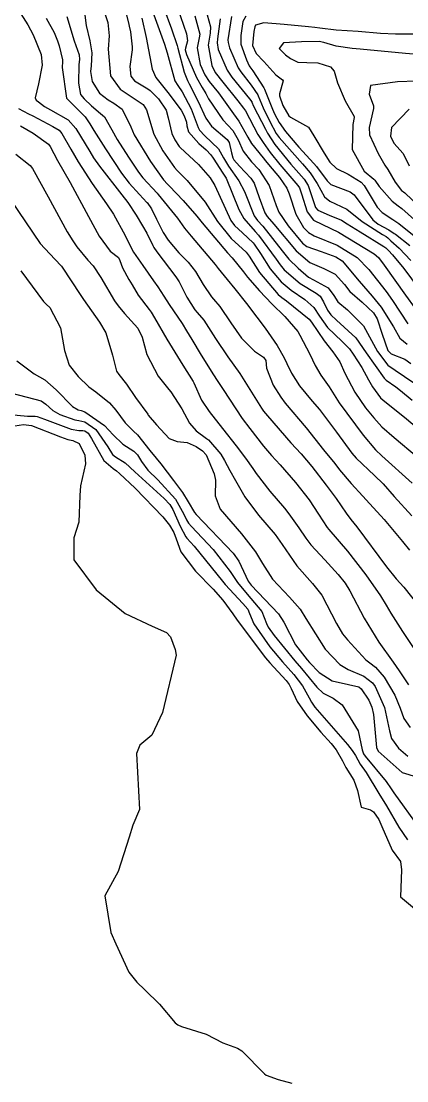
# Model space of a CAD drawing. Header units: feet. Extents: x 1313709 to 1317500, y 405869 to 411659.
# Drawn here: x 1315758 to 1315858.5, y 407550.1 to 407826.3 of the extents above; entities that cross this region are included whole.
import ezdxf

# ---------------------------------------------------------------- set-up
doc = ezdxf.new("R2010")
doc.units = ezdxf.units.FT
doc.layers.add('C-TOPO-MAJR', color=32, linetype='CONTINUOUS')

msp = doc.modelspace()

# ---------------------------------------------------------------- linework, layer by layer
at = {"layer": 'C-TOPO-MAJR'}
for points in [[(1315777.69, 407834.62), (1315780.54, 407825.97), (1315780.88, 407822.45), (1315780.61, 407818.98), (1315781.24, 407812.1), (1315783.75, 407808.61), (1315787.42, 407806.18), (1315789.76, 407804.59), (1315790.66, 407803.16), (1315792.57, 407796.86), (1315794.86, 407792.54), (1315797.93, 407788.14), (1315798.6, 407787.39), (1315800.13, 407785.92), (1315801.23, 407784.79), (1315805.89, 407779.14), (1315809.15, 407774.06), (1315812.67, 407769.64), (1315816.62, 407766.08), (1315817.42, 407765.06), (1315820.09, 407760.78), (1315824.96, 407755.1), (1315825.89, 407754.31), (1315827.1, 407753.44), (1315833.02, 407748.59), (1315833.6, 407747.87), (1315836.9, 407742.95), (1315839.2, 407740.08), (1315840.97, 407737.47), (1315842.35, 407734.53), (1315844.92, 407729.64), (1315847.73, 407725.56), (1315849.84, 407722.87), (1315851.96, 407720.57), (1315855.18, 407717.8), (1315861.16, 407712.76)], [(1315757.31, 407829.19), (1315759.66, 407825.32), (1315761.1, 407822.71), (1315763.16, 407817.63), (1315763.45, 407814.85), (1315762.52, 407809.96), (1315761.58, 407806.33), (1315761.91, 407805.73), (1315762.51, 407805.29), (1315764.05, 407804.09), (1315765.59, 407803.19), (1315770.21, 407800.57), (1315772.24, 407798.3), (1315775.84, 407792.32), (1315776.85, 407790.72), (1315778.35, 407788.55), (1315784.17, 407781.06), (1315785.74, 407779.06), (1315787.95, 407775.75), (1315789.59, 407772.93), (1315790.7, 407771.01), (1315792.31, 407767.8), (1315792.57, 407767.32), (1315793.35, 407766.2), (1315798.26, 407759.66), (1315798.63, 407759.15), (1315799.1, 407758.32), (1315801.14, 407754.34), (1315803.22, 407751.09), (1315803.79, 407750.4), (1315805.53, 407748.33), (1315808.61, 407743.59), (1315811.78, 407738.81), (1315814.91, 407734.49), (1315819.28, 407727.48), (1315820.58, 407725.42), (1315821.13, 407724.68), (1315822.13, 407723.44), (1315828.25, 407716.4), (1315830.9, 407713.49), (1315833.7, 407710.2), (1315837.48, 407705.4), (1315840.07, 407701.9), (1315842.66, 407698.1), (1315843.91, 407696.44), (1315845.45, 407694.51), (1315853.15, 407684.06), (1315855.69, 407680.96), (1315857.65, 407678.79), (1315861.3, 407674.18)], [(1315774.46, 407828.58), (1315774.94, 407825.19), (1315775.86, 407821.16), (1315776.42, 407818.03), (1315776.23, 407814.66), (1315776.06, 407813.17), (1315776.44, 407810.56), (1315778.39, 407807.53), (1315780.6, 407805.76), (1315782.13, 407804.96), (1315784.25, 407803.4), (1315786.52, 407798.75), (1315787.4, 407796.69), (1315791.71, 407789.72), (1315795.06, 407784.95), (1315796.09, 407783.81), (1315796.6, 407783.3), (1315800.17, 407779.55), (1315803.76, 407775.51), (1315805.14, 407773.74), (1315811.73, 407765.89), (1315812.93, 407764.6), (1315815.9, 407760.98), (1315816.94, 407759.62), (1315820.06, 407755.98), (1315823.27, 407752.67), (1315826.67, 407749.35), (1315830.03, 407745.4), (1315830.61, 407744.45), (1315833.17, 407739.48), (1315834.56, 407736.58), (1315836.1, 407734.04), (1315838.25, 407731.02), (1315839.95, 407728.21), (1315840.8, 407726.86), (1315847.07, 407718.38), (1315850.3, 407714.55), (1315851.93, 407713.01), (1315859.89, 407705.87)], [(1315785.19, 407829), (1315786.04, 407825.45), (1315786.13, 407824.99), (1315786.43, 407823.54), (1315786.89, 407819.65), (1315786.85, 407818.87), (1315786.29, 407814.48), (1315786.52, 407811.97), (1315787.5, 407810.74), (1315791.01, 407808.64), (1315791.6, 407808.24), (1315793.78, 407806.04), (1315795.73, 407803.09), (1315796.29, 407801.1), (1315797.19, 407797), (1315798.01, 407795.36), (1315799.18, 407793.68), (1315799.44, 407793.4), (1315804.16, 407788.96), (1315807.23, 407785.43), (1315808.42, 407783.46), (1315812.61, 407774.33), (1315813.54, 407773.06), (1315815.61, 407771.17), (1315818.39, 407768.55), (1315818.72, 407768.17), (1315820.34, 407765.77), (1315822.82, 407761.79), (1315825.73, 407758.33), (1315828.33, 407756.15), (1315831.91, 407753.73), (1315834.25, 407751.65), (1315835.73, 407749.44), (1315837.8, 407746.47), (1315841.6, 407742.77), (1315843.49, 407740.93), (1315844.49, 407739.53), (1315846.71, 407736.01), (1315848.5, 407732.78), (1315849.51, 407730.95), (1315851.63, 407728.15), (1315852.26, 407727.52), (1315855.67, 407724.8), (1315858.39, 407722.62), (1315861.73, 407719.8)], [(1315792.19, 407828.93), (1315795.32, 407820.31), (1315795.99, 407818.03), (1315798, 407810.77), (1315798.76, 407809.53), (1315799.9, 407807.92), (1315802.23, 407803.44), (1315804.11, 407798.61), (1315804.48, 407797.86), (1315805.83, 407796.45), (1315809.36, 407793.04), (1315810.73, 407790.66), (1315812.01, 407788.48), (1315814.72, 407784.73), (1315816.15, 407781.91), (1315818.69, 407775.55), (1315819.55, 407774.39), (1315820.93, 407772.91), (1315825.95, 407766.43), (1315827.75, 407764.29), (1315830.18, 407761.9), (1315832.86, 407759.58), (1315834.14, 407758.85), (1315838.01, 407756.77), (1315839.46, 407754.8), (1315840.49, 407753.13), (1315842.98, 407751.1), (1315847.16, 407746.86), (1315850.86, 407740.21), (1315853.55, 407736.68), (1315855.43, 407735.37), (1315860.29, 407732.04)], [(1315795.11, 407829.67), (1315797.12, 407824.27), (1315798.64, 407819.99), (1315798.83, 407819.24), (1315800.4, 407813.05), (1315801.27, 407810.82), (1315801.73, 407809.96), (1315804.11, 407805.39), (1315806.11, 407801.03), (1315807.57, 407798.98), (1315811.67, 407795.48), (1315812.18, 407794.67), (1315812.78, 407792), (1315813.13, 407790.68), (1315813.41, 407790.18), (1315814.88, 407788.5), (1315817.84, 407785.38), (1315818.71, 407784.05), (1315819.95, 407780.35), (1315821.48, 407776.36), (1315822.1, 407775.43), (1315823.78, 407773.37), (1315829.61, 407766.47), (1315833.22, 407763.43), (1315836.82, 407761.87), (1315839.82, 407760.32), (1315842.19, 407757.65), (1315843.61, 407755.86), (1315846.84, 407753.05), (1315849.76, 407750.29), (1315850.76, 407748.73), (1315852.04, 407744.71), (1315853.52, 407740.5), (1315854.36, 407739.61), (1315857.94, 407738.2), (1315859.55, 407737.08)], [(1315798.7, 407829.78), (1315801.08, 407823.03), (1315801.29, 407821.19), (1315800.78, 407819.27), (1315800.73, 407818.84), (1315801.03, 407817.63), (1315803.68, 407811.6), (1315805.17, 407809.03), (1315806.07, 407807.42), (1315806.78, 407806.04), (1315810.56, 407800.63), (1315813.13, 407797.77), (1315814.55, 407795.34), (1315815.8, 407792.46), (1315817.96, 407789.65), (1315819.86, 407787.62), (1315822.56, 407783.48), (1315824.39, 407778.26), (1315825.11, 407776.5), (1315827.57, 407772.92), (1315831.28, 407768.43), (1315832.41, 407767.54), (1315836.13, 407766.27), (1315840, 407764.89), (1315841.58, 407763.83), (1315846.08, 407758.54), (1315849.46, 407754.59), (1315851.81, 407751.77), (1315854.98, 407746.63), (1315856.66, 407743.7), (1315858.52, 407742.12)], [(1315805.99, 407829.5), (1315807.33, 407824.81), (1315807.19, 407823.16), (1315806.72, 407820.09), (1315807.66, 407814.73), (1315808.53, 407812.96), (1315810.5, 407810.41), (1315814.46, 407805.51), (1315815.93, 407803.6), (1315816.39, 407802.92), (1315819.66, 407796.78), (1315819.99, 407796.22), (1315821.04, 407794.72), (1315822.88, 407792.08), (1315825.34, 407788.99), (1315830.1, 407783.49), (1315830.5, 407782.85), (1315831.02, 407781.3), (1315832.53, 407776.57), (1315834.18, 407774.42), (1315838.66, 407772.23), (1315840.65, 407771.34), (1315849.97, 407765.67), (1315851.08, 407764.69), (1315852.55, 407762.75), (1315858.16, 407754.93), (1315860.62, 407751.38)], [(1315764.5, 407827.13), (1315766.56, 407823.34), (1315767.41, 407821.15), (1315767.83, 407819.84), (1315768.72, 407816.27), (1315768.74, 407815.8), (1315768.63, 407814.23), (1315769.82, 407806.27), (1315772.56, 407803.42), (1315774.66, 407801.41), (1315775.86, 407799.52), (1315776.91, 407797.8), (1315779.91, 407793.07), (1315784.1, 407786.71), (1315786.14, 407784.06), (1315788.78, 407781.12), (1315790.72, 407779.08), (1315790.8, 407779), (1315791.95, 407777.43), (1315793.22, 407774.67), (1315794.94, 407771.18), (1315796.28, 407769.18), (1315799.01, 407765.95), (1315801.47, 407763.48), (1315803.41, 407761.03), (1315805.37, 407757.71), (1315807.57, 407754.44), (1315808.09, 407753.83), (1315809.7, 407751.9), (1315812.59, 407747.71), (1315815.39, 407743.64), (1315818.8, 407740.28), (1315821.08, 407738.7), (1315821.7, 407737.87), (1315821.94, 407735.89), (1315823.67, 407731.46), (1315825.6, 407728.29), (1315826.8, 407726.74), (1315832.26, 407720.27), (1315836.79, 407714.6), (1315839.69, 407710.97), (1315840.96, 407709.36), (1315843.96, 407705.77), (1315846.97, 407702.51), (1315847.9, 407701.53), (1315852.53, 407696.4), (1315857.31, 407690.7), (1315859.14, 407688.42)], [(1315769.83, 407827.53), (1315771.76, 407821.16), (1315773.08, 407817.54), (1315773.19, 407816.35), (1315772.98, 407814.97), (1315772.88, 407810.16), (1315773.44, 407807.21), (1315774.35, 407806.1), (1315776.29, 407804.26), (1315778.62, 407802.27), (1315779.66, 407801.34), (1315781.55, 407798.01), (1315782.99, 407795.43), (1315785.95, 407790.85), (1315788.57, 407786.91), (1315789.68, 407785.47), (1315793.41, 407781.45), (1315793.7, 407781.15), (1315798.73, 407774.95), (1315800.57, 407772.31), (1315802.23, 407770.26), (1315808.53, 407762.92), (1315809.31, 407761.88), (1315811.61, 407758.93), (1315813.64, 407756.53), (1315816.71, 407752.73), (1315819.38, 407749.19), (1315821.54, 407746.3), (1315824.65, 407741.8), (1315826.48, 407738.58), (1315827.2, 407737.07), (1315828.41, 407734.55), (1315830.49, 407731.22), (1315833.82, 407727.24), (1315835.68, 407725.05), (1315840.17, 407719.14), (1315844.17, 407713.7), (1315845.26, 407712.43), (1315850.03, 407707.92), (1315852.28, 407705.69), (1315855.16, 407702.41), (1315859.79, 407697.35)], [(1315789.43, 407827.13), (1315790.57, 407822.04), (1315792.07, 407813.83), (1315793.05, 407811.6), (1315796.17, 407807.71), (1315799.62, 407803.08), (1315800.44, 407801.59), (1315801.01, 407799.94), (1315801.1, 407799.02), (1315801.56, 407797.5), (1315804.25, 407794.43), (1315806.17, 407792.74), (1315807.43, 407791.47), (1315808, 407790.63), (1315810.56, 407786.71), (1315811.36, 407785.38), (1315814.71, 407777.18), (1315815.95, 407774.91), (1315818.97, 407771.48), (1315819.82, 407770.53), (1315824.41, 407764.25), (1315825.43, 407762.76), (1315826.49, 407761.51), (1315830.7, 407757.95), (1315834.86, 407755.39), (1315835.87, 407754.64), (1315836.75, 407753.18), (1315837.83, 407750.99), (1315838.65, 407749.79), (1315840.15, 407748.4), (1315845.22, 407743.73), (1315847.85, 407739.89), (1315852.6, 407733.21), (1315853.11, 407732.75), (1315855.62, 407731.03), (1315856.79, 407730.07), (1315859.83, 407727.5)], [(1315803.19, 407827.67), (1315804.54, 407822.96), (1315804.38, 407822), (1315803.81, 407819.38), (1315804.62, 407815.02), (1315805.83, 407812.3), (1315806.97, 407810.56), (1315808.19, 407809.11), (1315809.35, 407807.59), (1315813.29, 407802.14), (1315814.7, 407800.26), (1315817.06, 407796.05), (1315817.96, 407794.4), (1315821.01, 407790.7), (1315821.62, 407789.94), (1315822.43, 407788.92), (1315825.29, 407785.52), (1315827.18, 407782.79), (1315827.78, 407781.29), (1315829.56, 407775.98), (1315831.58, 407772.54), (1315832.83, 407771.18), (1315834.32, 407770.34), (1315840.31, 407767.93), (1315845.52, 407764.69), (1315848.58, 407761.62), (1315853.09, 407755.83), (1315854.75, 407753.48), (1315858.71, 407747.4)], [(1315809.8, 407826.88), (1315809.12, 407821.69), (1315809.02, 407820.66), (1315809.34, 407818.95), (1315811.61, 407813.57), (1315812.84, 407811.73), (1315817.49, 407806.07), (1315818.07, 407805.25), (1315818.1, 407805.18), (1315818.55, 407804.15), (1315821.62, 407798.14), (1315822.15, 407797.13), (1315824.09, 407794.12), (1315828.28, 407789.07), (1315831.7, 407785.13), (1315832.77, 407783.43), (1315834.16, 407779.31), (1315834.68, 407777.7), (1315835.26, 407777.01), (1315838.26, 407775.78), (1315841.47, 407774.46), (1315842.96, 407773.5), (1315846.34, 407771.37), (1315852.49, 407767.59), (1315852.99, 407767.19), (1315853.72, 407766.51), (1315854.75, 407765.41), (1315857.66, 407761.8), (1315861.67, 407756.43)], [(1315812.75, 407827.53), (1315811.85, 407821.48), (1315811.88, 407820.73), (1315812.3, 407819.36), (1315814.5, 407814.13), (1315815.19, 407813.06), (1315817.89, 407809.66), (1315819.65, 407807.08), (1315819.76, 407806.86), (1315821.05, 407803.73), (1315822.8, 407800.14), (1315824.44, 407797.05), (1315825.18, 407795.97), (1315831.24, 407789.14), (1315833.31, 407786.78), (1315835.11, 407784.03), (1315836.98, 407780.55), (1315838.39, 407779.43), (1315842.87, 407777.27), (1315846.83, 407774.09), (1315852.14, 407770.67), (1315853.08, 407770.17), (1315853.52, 407769.8), (1315854.3, 407769.05), (1315856.49, 407767.15), (1315859.48, 407763.92)], [(1315816.49, 407827.6), (1315815.73, 407826.2), (1315815.21, 407822.55), (1315815.25, 407820.34), (1315816.65, 407816.22), (1315817.35, 407814.69), (1315817.54, 407814.39), (1315818.3, 407813.39), (1315821.24, 407808.91), (1315821.42, 407808.54), (1315823.43, 407803.33), (1315823.98, 407802.14), (1315825.2, 407799.92), (1315826.84, 407797.51), (1315830.34, 407793.45), (1315834.23, 407789.22), (1315834.92, 407788.43), (1315837.73, 407784.7), (1315838.66, 407783.76), (1315843.72, 407781.78), (1315844.74, 407781.04), (1315849.59, 407774.5), (1315850.99, 407773.43), (1315853.75, 407771.94), (1315855.21, 407770.95), (1315855.49, 407770.75), (1315859.27, 407767.79)], [(1315860.04, 407822.96), (1315857.36, 407822.95), (1315855.56, 407822.9), (1315851.62, 407823.11), (1315845.75, 407823.58), (1315840.08, 407824), (1315835.77, 407824.52), (1315834.53, 407824.7), (1315832.86, 407824.85), (1315826.54, 407825.48), (1315821.18, 407825.86), (1315819.07, 407825.27), (1315818.82, 407824.82), (1315818.63, 407823.64), (1315818.29, 407819.99), (1315819.17, 407817.86), (1315821.2, 407815.78), (1315824.34, 407812.36), (1315826.04, 407811.05), (1315826.2, 407810.78), (1315825.27, 407807.35), (1315825.27, 407806.85), (1315826.16, 407804.32), (1315827.71, 407801.65), (1315828.12, 407801.28), (1315832.82, 407798.7), (1315834.23, 407796.38), (1315836.93, 407791.9), (1315838.44, 407789.59), (1315840.13, 407787.89), (1315843.18, 407786.44), (1315846.53, 407784.37), (1315847.34, 407783.47), (1315850.78, 407777.85), (1315852.05, 407776.41), (1315854.78, 407774.59), (1315856.39, 407773.53), (1315858.22, 407772.05), (1315860.73, 407770.08)], [(1315860.18, 407817.72), (1315858.1, 407817.9), (1315846.33, 407819.02), (1315844.21, 407819.22), (1315840.02, 407819.83), (1315836.8, 407820.79), (1315835.6, 407821.01), (1315831.06, 407820.95), (1315826.37, 407820.64), (1315825.18, 407819.15), (1315826.84, 407817.56), (1315828.16, 407816.57), (1315830.08, 407815.66), (1315832.37, 407815.55), (1315835.32, 407815.48), (1315838.6, 407814.4), (1315839.55, 407813.26), (1315840.44, 407810.25), (1315842.41, 407805.54), (1315844.74, 407801.47), (1315844.75, 407801.24), (1315844.37, 407799.41), (1315844.23, 407792.88), (1315847.31, 407787.19), (1315849.87, 407785.14), (1315850.14, 407784.86), (1315851.25, 407783.19), (1315854.64, 407779.36), (1315856.2, 407778.18), (1315857.16, 407777.49), (1315862.12, 407773.05)], [(1315861.02, 407810.67), (1315856.06, 407810.52), (1315849.02, 407809.55), (1315848.65, 407807.26), (1315849.76, 407804.23), (1315849.75, 407803.58), (1315848.65, 407798.62), (1315848.73, 407796.69), (1315851.03, 407791.81), (1315852.78, 407788.8), (1315853.49, 407787.61), (1315855.41, 407784.38), (1315857.12, 407782.17), (1315857.62, 407781.78), (1315857.94, 407781.54), (1315865.89, 407774.02)], [(1315757.26, 407803.55), (1315759.88, 407802.16), (1315760.97, 407801.61), (1315766.22, 407798.84), (1315767.85, 407797.87), (1315768.57, 407797.07), (1315770.94, 407792.96), (1315772.81, 407789.66), (1315776.47, 407783.99), (1315780.23, 407778.72), (1315782.03, 407776.01), (1315785.08, 407770.48), (1315786.46, 407767.56), (1315787.28, 407766.06), (1315789.7, 407762.58), (1315792.47, 407758.61), (1315793.54, 407757.02), (1315795.13, 407754.64), (1315796.56, 407752.44), (1315799.89, 407747.46), (1315801.09, 407745.6), (1315802.44, 407743.37), (1315804.88, 407739.28), (1315808.07, 407734.09), (1315809.07, 407732.62), (1315810.6, 407730.27), (1315815.54, 407722.78), (1315817.53, 407720.11), (1315821.11, 407715.5), (1315823.19, 407713.06), (1315825.45, 407710.65), (1315829.47, 407706.05), (1315832.98, 407701.52), (1315835.49, 407697.84), (1315837.73, 407694.33), (1315838.15, 407693.77), (1315842.98, 407688.16), (1315847.79, 407681.95), (1315851.6, 407676.53), (1315853.09, 407674.09), (1315854.34, 407671.98), (1315857.33, 407667.21), (1315862.2, 407659.93)], [(1315859.07, 407803.36), (1315854.51, 407798.6), (1315854.23, 407796.34), (1315855.08, 407794.54), (1315857.53, 407791.79), (1315859.11, 407788.61)], [(1315757.77, 407799.04), (1315761.13, 407797.12), (1315765.05, 407794.27), (1315765.51, 407793.64), (1315767.44, 407789.95), (1315770.71, 407784.26), (1315775.53, 407775.41), (1315778.31, 407770.23), (1315781.18, 407766.39), (1315783.33, 407764.69), (1315783.72, 407763.94), (1315784.33, 407761.99), (1315786.02, 407758.93), (1315786.85, 407757.59), (1315788.46, 407754.89), (1315791.35, 407751.13), (1315791.83, 407750.48), (1315792.73, 407748.96), (1315795.89, 407743.38), (1315800.07, 407736.65), (1315802.77, 407732.4), (1315802.93, 407732.07), (1315804.98, 407727.56), (1315806.93, 407724.59), (1315810.4, 407720.09), (1315813.96, 407715.59), (1315816.42, 407712.44), (1315818.3, 407709.72), (1315819.18, 407708.43), (1315822.81, 407703.83), (1315826.57, 407699.39), (1315827.73, 407697.88), (1315830.31, 407694.2), (1315832.13, 407691.58), (1315833.48, 407689.81), (1315837.13, 407685.88), (1315840.61, 407682.07), (1315842.39, 407679.82), (1315843.6, 407677.86), (1315847.37, 407670.66), (1315851.17, 407664.45), (1315854.91, 407659.21), (1315856.47, 407657), (1315858.91, 407653.35)], [(1315756.59, 407791.63), (1315760.29, 407788.72), (1315760.96, 407787.91), (1315765.04, 407780.5), (1315769.92, 407771.37), (1315771.43, 407769.07), (1315772.5, 407767.49), (1315775.33, 407763.98), (1315776.72, 407762.5), (1315778.74, 407759.46), (1315782.31, 407753.44), (1315783.21, 407752.09), (1315784.92, 407750.09), (1315788.4, 407746.27), (1315789.5, 407743.92), (1315790.68, 407739.44), (1315793.67, 407733.8), (1315796.44, 407730.34), (1315796.98, 407729.7), (1315799.83, 407725.3), (1315801.86, 407721.48), (1315803.57, 407719.52), (1315806.26, 407717.56), (1315806.76, 407717.15), (1315809.99, 407713.43), (1315810.98, 407711.79), (1315812.32, 407709.18), (1315813.82, 407706.57), (1315816.27, 407702.36), (1315819.78, 407697.58), (1315824.12, 407692.5), (1315826.01, 407689.91), (1315829.82, 407684.36), (1315833.9, 407679.77), (1315836.35, 407676.69), (1315840.1, 407669.33), (1315841.71, 407666.62), (1315842.98, 407665.06), (1315847.76, 407659.8), (1315848.82, 407659.02), (1315850.29, 407657.93), (1315852.58, 407655.32), (1315855.32, 407650.62), (1315856.75, 407647.21), (1315857.73, 407644.55), (1315859.33, 407642.17)], [(1315755.29, 407779.64), (1315762.93, 407768.38), (1315766.72, 407764.31), (1315768.45, 407762.41), (1315769.5, 407760.89), (1315770.14, 407759.89), (1315774.21, 407753.78), (1315778.37, 407747.82), (1315780.04, 407745.07), (1315781.81, 407739.25), (1315782.82, 407735.07), (1315783.42, 407734.17), (1315785.45, 407731.66), (1315787.8, 407728.19), (1315790.97, 407723.83), (1315791.1, 407723.65), (1315793.19, 407721.05), (1315796.55, 407717.54), (1315798.63, 407716.78), (1315801.25, 407716.45), (1315803.58, 407715.43), (1315805.21, 407714.33), (1315806.15, 407713.25), (1315808.28, 407708.35), (1315808.63, 407706.63), (1315808.56, 407702.61), (1315809.81, 407699.13), (1315815.36, 407692.68), (1315819.07, 407688.02), (1315820.86, 407684.93), (1315823.49, 407680.86), (1315827.89, 407676.17), (1315830.71, 407673.01), (1315832.17, 407670.64), (1315837.15, 407662.63), (1315841.04, 407658.58), (1315843.19, 407657.33), (1315847.25, 407655.57), (1315849.52, 407653.85), (1315850.21, 407652.87), (1315852.68, 407647.38), (1315853.93, 407641.3), (1315854.47, 407639.36), (1315856.32, 407636.8), (1315858.74, 407634.71)], [(1315757.86, 407761.23), (1315763.75, 407753.25), (1315764.53, 407752.44), (1315765.4, 407751.64), (1315768.22, 407746.33), (1315769.29, 407740.45), (1315770.48, 407736.66), (1315772.79, 407733.72), (1315775.62, 407730.99), (1315776.19, 407730.54), (1315777.4, 407729.66), (1315780.99, 407726.8), (1315782.66, 407724.91), (1315785.06, 407721.58), (1315787.26, 407719.42), (1315788.31, 407718.44), (1315791.53, 407714.4), (1315793.12, 407712.41), (1315794.4, 407710.92), (1315797.62, 407706.59), (1315799.98, 407703.45), (1315801.49, 407701.06), (1315803.12, 407698.26), (1315803.59, 407697.7), (1315813.2, 407687.66), (1315814.65, 407685.56), (1315817.16, 407680.34), (1315817.91, 407679.33), (1315824.99, 407671.79), (1315826.38, 407669.64), (1315829.5, 407663.78), (1315832.47, 407659.87), (1315833.08, 407659.17), (1315835.64, 407656.49), (1315838.99, 407654.39), (1315843.26, 407653.39), (1315845.98, 407652.76), (1315846.59, 407652.3), (1315848.55, 407649.3), (1315849.38, 407647.52), (1315849.76, 407645.55), (1315850.55, 407636.99), (1315850.99, 407635.99), (1315857.28, 407630.43), (1315861.01, 407629.33)], [(1315756.85, 407737.74), (1315761.39, 407734.35), (1315764.16, 407732.81), (1315767.11, 407730.23), (1315771.37, 407725.85), (1315772.86, 407724.99), (1315773.57, 407724.83), (1315774.59, 407724.5), (1315779.65, 407720.89), (1315781.98, 407718.45), (1315784.46, 407716.08), (1315787.36, 407714.24), (1315788.27, 407713.3), (1315789.36, 407711.49), (1315790.96, 407709.29), (1315793.56, 407706.71), (1315798.15, 407701.68), (1315800.38, 407697.78), (1315801.05, 407696.3), (1315801.56, 407695.45), (1315802.34, 407694.58), (1315808.02, 407688.58), (1315812.45, 407682.84), (1315814.36, 407679.95), (1315816.84, 407676.95), (1315820.68, 407672.45), (1315821.93, 407669.33), (1315822.31, 407668.32), (1315823.86, 407666.14), (1315829.28, 407659.6), (1315831.04, 407657.57), (1315834.98, 407652.73), (1315836.66, 407651.13), (1315839.23, 407649.8), (1315841.66, 407648.13), (1315845.78, 407641.32), (1315846.87, 407636.33), (1315847.2, 407635.35), (1315847.63, 407634.68), (1315853.07, 407628.14), (1315854.43, 407626.21), (1315855.1, 407625.16), (1315861.6, 407616.11)], [(1315755.52, 407729.38), (1315763.2, 407727.32), (1315764.4, 407726.51), (1315766.25, 407724.82), (1315768.05, 407723.81), (1315771.92, 407722.36), (1315773, 407722.21), (1315774.57, 407721.87), (1315777.39, 407719.83), (1315780.53, 407715.36), (1315781.74, 407713.37), (1315782.55, 407712.71), (1315785.08, 407711.16), (1315787.57, 407708.87), (1315795.2, 407701.91), (1315796.72, 407700.29), (1315797.47, 407698.99), (1315799.42, 407694.67), (1315800.86, 407691.88), (1315801.12, 407691.53), (1315803.03, 407689.46), (1315810.45, 407680.38), (1315811.17, 407679.51), (1315815.76, 407674.53), (1315817.03, 407673.01), (1315817.47, 407671.95), (1315818.56, 407669.2), (1315822.75, 407663.25), (1315826.05, 407659.32), (1315829.03, 407655.99), (1315831.31, 407653.09), (1315833.04, 407649.95), (1315833.64, 407648.76), (1315834.51, 407647.53), (1315835.71, 407646.13), (1315843.02, 407637.72), (1315844.26, 407636.21), (1315845.08, 407634.88), (1315846.34, 407632.67), (1315847.83, 407630.44), (1315851.18, 407624.96), (1315853.17, 407621.75), (1315856.41, 407616.25), (1315858.68, 407612.95)], [(1315753.4, 407723.97), (1315759.58, 407723.36), (1315761.6, 407723.34), (1315762.14, 407723.28), (1315764.04, 407722.55), (1315771, 407719.93), (1315772.99, 407719.63), (1315774.05, 407719.64), (1315774.54, 407719.54), (1315775.42, 407718.9), (1315776.32, 407717.55), (1315779.53, 407711.78), (1315781.94, 407709.7), (1315782.77, 407709.14), (1315783.63, 407708.38), (1315787.68, 407704.54), (1315794.92, 407697.09), (1315796.65, 407694.97), (1315797.76, 407693.01), (1315798.4, 407691.33), (1315799.6, 407688.01), (1315803.4, 407682.94), (1315808, 407678.23), (1315810.51, 407675.39), (1315813.13, 407671.85), (1315814.27, 407670.19), (1315821.63, 407660.35), (1315822.76, 407659.04), (1315827.03, 407654.42), (1315827.83, 407653.42), (1315828.36, 407652.37), (1315829.88, 407648.93), (1315832.5, 407645.26), (1315836.09, 407641.02), (1315838.74, 407638.04), (1315840.09, 407636.41), (1315841.73, 407633.53), (1315842.58, 407631.81), (1315844.62, 407628.47), (1315845.6, 407625.81), (1315846.54, 407621.44), (1315849, 407620.73), (1315849.76, 407620.23), (1315851.15, 407618.17), (1315851.97, 407616.36), (1315854.67, 407610.25), (1315856.79, 407607.29), (1315857.11, 407605.11), (1315856.86, 407598.03), (1315861.03, 407594.59)], [(1315756.31, 407720.79), (1315758.58, 407721.19), (1315760.7, 407720.94), (1315768.25, 407717.93), (1315770.13, 407717.28), (1315771.47, 407717.04), (1315773.05, 407716.18), (1315774.6, 407713.15), (1315774.72, 407710.88), (1315773.42, 407705.2), (1315773.28, 407702.64), (1315773, 407695.7), (1315771.65, 407691.62), (1315771.67, 407685.86), (1315777.51, 407678.05), (1315785.11, 407671.95), (1315792.11, 407668.57), (1315795.84, 407666.97), (1315796.89, 407665.85), (1315798.1, 407662.52), (1315798.38, 407661.05), (1315794.83, 407646.14), (1315791.99, 407640.22), (1315788.91, 407637.58), (1315788.06, 407635.46), (1315788.76, 407620.82), (1315787.1, 407616.73), (1315786.11, 407613.63), (1315783.28, 407604.62), (1315779.75, 407598.31), (1315781.36, 407588.79), (1315782.63, 407585.77), (1315786.05, 407578.39), (1315788.14, 407575.8), (1315790.19, 407573.83), (1315793.98, 407570.05), (1315798.08, 407565.2), (1315798.77, 407564.7), (1315799.79, 407564.25), (1315806.18, 407562.27), (1315810.55, 407559.99), (1315814.3, 407558.58), (1315815.5, 407557.93), (1315821.35, 407551.9), (1315821.82, 407551.54), (1315824.95, 407550.47), (1315828.46, 407549.51)]]:
    msp.add_lwpolyline(points, dxfattribs=at)

doc.saveas('drawing.dxf')
